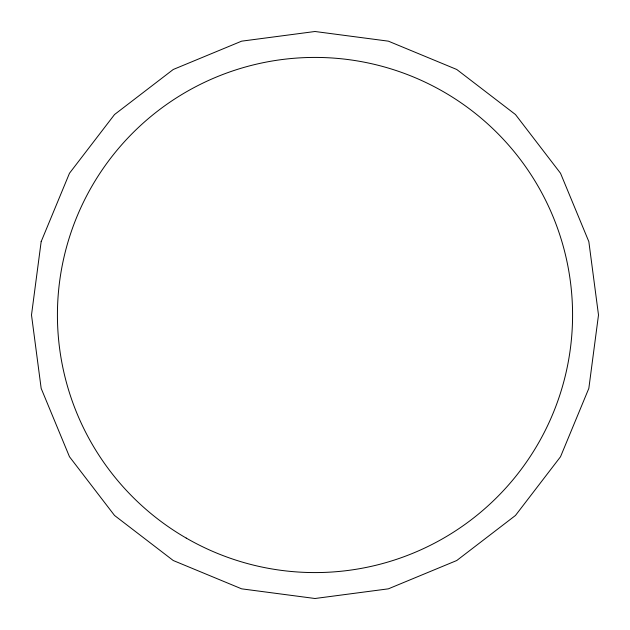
<?xml version="1.0" encoding="UTF-8"?>
<svg xmlns="http://www.w3.org/2000/svg" width="630" height="630" viewBox="0 0 630 630"><rect width="100%" height="100%" fill="white"/><g stroke="black" fill="none" stroke-linecap="round" stroke-linejoin="round"><path stroke-width="0.94" d="M41.163 241.629L31.5 315L41.163 388.371L69.481 456.75L114.534 515.466L173.25 560.519L241.629 588.837L315 598.5L388.371 588.837L456.75 560.519L515.466 515.466L560.519 456.75L588.837 388.371L598.5 315L588.837 241.629L560.519 173.25L515.466 114.534L456.75 69.481L388.371 41.163L315 31.5L241.629 41.163L173.25 69.481L114.534 114.534L69.481 173.25L41.163 241.629M186.212 538.067A257.575 257.575 0 0 0 572.576 315A257.575 257.575 0 0 0 186.212 91.933A257.575 257.575 0 0 0 186.212 538.067"/></g></svg>
